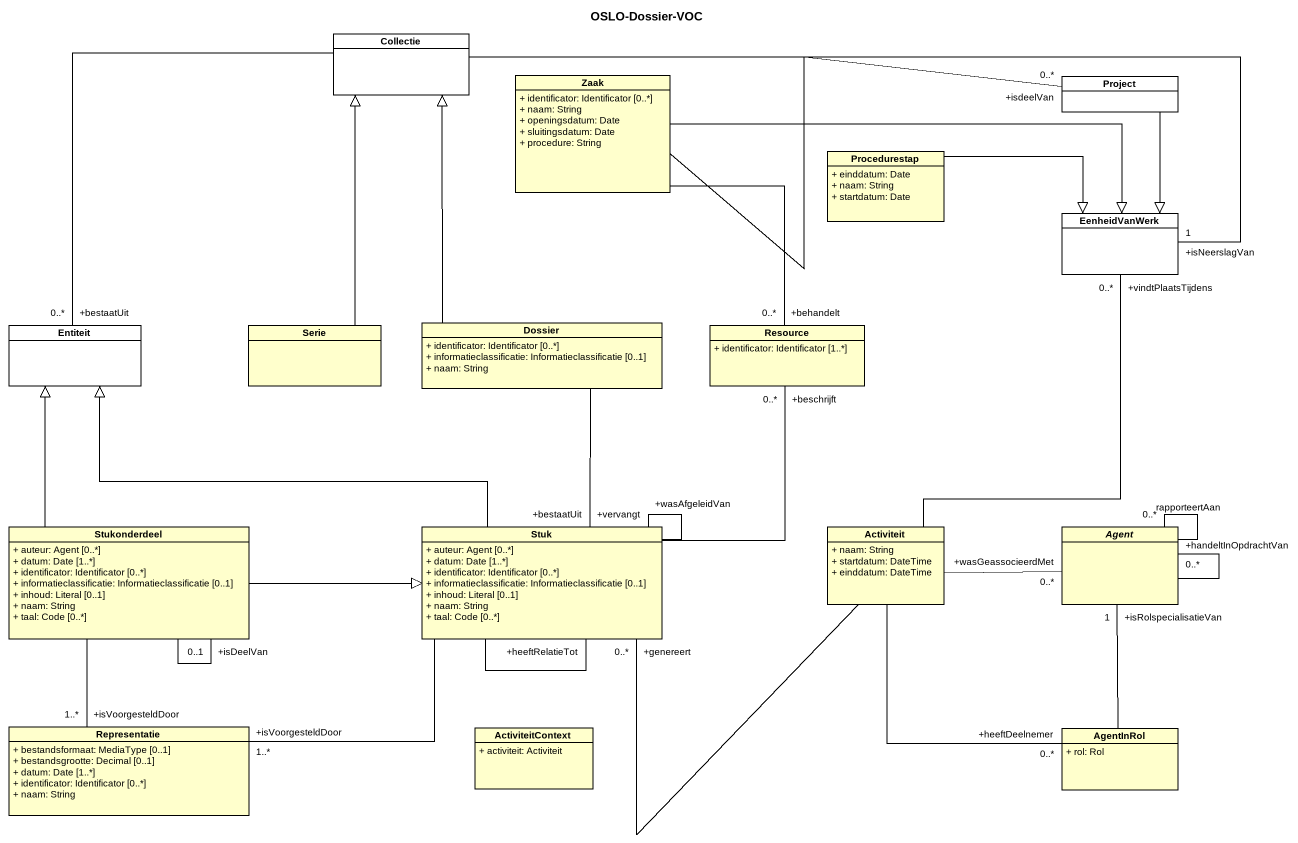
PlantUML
@startuml
title OSLO-Dossier-VOC
hide circle
hide empty members
skinparam classAttributeIconSize 0
class Collectie #FFFFFF
class Zaak {
  + identificator: Identificator [0..*]
  + naam: String
  + openingsdatum: Date
  + sluitingsdatum: Date
  + procedure: String
}
class Project #FFFFFF
class Procedurestap {
  + einddatum: Date
  + naam: String
  + startdatum: Date
}
class EenheidVanWerk #FFFFFF
class Entiteit #FFFFFF
class Serie
class Dossier {
  + identificator: Identificator [0..*]
  + informatieclassificatie: Informatieclassificatie [0..1]
  + naam: String
}
class Resource {
  + identificator: Identificator [1..*]
}
class Stukonderdeel {
  + auteur: Agent [0..*]
  + datum: Date [1..*]
  + identificator: Identificator [0..*]
  + informatieclassificatie: Informatieclassificatie [0..1]
  + inhoud: Literal [0..1]
  + naam: String
  + taal: Code [0..*]
}
class Stuk {
  + auteur: Agent [0..*]
  + datum: Date [1..*]
  + identificator: Identificator [0..*]
  + informatieclassificatie: Informatieclassificatie [0..1]
  + inhoud: Literal [0..1]
  + naam: String
  + taal: Code [0..*]
}
class Activiteit {
  + naam: String
  + startdatum: DateTime
  + einddatum: DateTime
}
abstract class "Agent" as Agent_
class Representatie {
  + bestandsformaat: MediaType [0..1]
  + bestandsgrootte: Decimal [0..1]
  + datum: Date [1..*]
  + identificator: Identificator [0..*]
  + naam: String
}
class ActiviteitContext {
  + activiteit: Activiteit
}
class AgentInRol {
  + rol: Rol
}
Collectie -right- "+isNeerslagVan\n1" EenheidVanWerk
Collectie -- "+bestaatUit\n0..*" Entiteit
Zaak -right- "+isdeelVan\n0..*" Project
Zaak -right-|> EenheidVanWerk
Zaak -- "+behandelt\n0..*" Resource
Project --|> EenheidVanWerk
Procedurestap -right-|> EenheidVanWerk
Serie -up-|> Collectie
Dossier -up-|> Collectie
Dossier -- "+bestaatUit" Stuk
Stukonderdeel -up-|> Entiteit
Stukonderdeel -- "+isDeelVan\n0..1" Stukonderdeel
Stukonderdeel -right-|> Stuk
Stukonderdeel -- "+isVoorgesteldDoor\n1..*" Representatie
Stuk -left-|> Entiteit
Stuk -up- "+beschrijft\n0..*" Resource
Stuk -- "+vervangt" Stuk
Stuk -- "+wasAfgeleidVan" Stuk
Stuk -- "+heeftRelatieTot" Stuk
Stuk -left- "+isVoorgesteldDoor\n1..*" Representatie
Activiteit -up- "+vindtPlaatsTijdens\n0..*" EenheidVanWerk
Activiteit -left- "+genereert\n0..*" Stuk
Activiteit -right- "+wasGeassocieerdMet\n0..*" Agent_
Activiteit -- "+heeftDeelnemer\n0..*" AgentInRol
Agent_ -- "0..*" Agent_ : rapporteertAan
Agent_ -- "+handeltInOpdrachtVan\n0..*" Agent_
AgentInRol -up- "+isRolspecialisatieVan\n1" Agent_
@enduml
